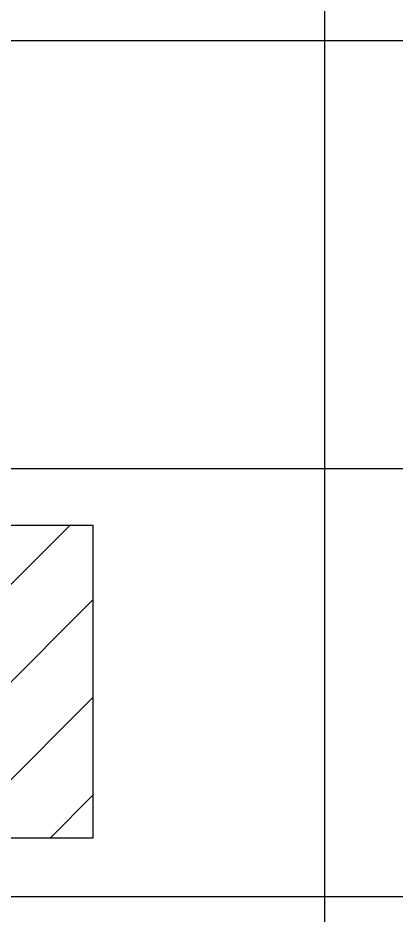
# Model space of a CAD drawing. Header units: metres. Extents: x 201400 to 215600, y 173235 to 1738400.
# Drawn here: x 213136.9 to 213276, y 1729615.8 to 1729945.8 of the extents above; entities that cross this region are included whole.
import ezdxf

# ---------------------------------------------------------------- set-up
doc = ezdxf.new("R2010")
doc.units = ezdxf.units.M
doc.layers.add('Names', color=1, linetype='Continuous')

msp = doc.modelspace()

# ---------------------------------------------------------------- hatches: boundary and pattern name
h = msp.add_hatch()
h.set_pattern_fill('ANSI31', color=41, scale=8)
h.set_pattern_definition([(45, (2800, -1960), (-17.96051224, 17.96051224), [])])
h.paths.add_polyline_path([(213164.51, 1729759.26), (213012.83, 1729759.26), (213012.83, 1729644.1), (213164.51, 1729644.1)])

# ---------------------------------------------------------------- linework, layer by layer
at = {"layer": 'Names', "color": 0, "ltscale": 50}
for points in [[(213249.75, 1731223.92), (213249.75, 1729307.78)], [(212933.15, 1729937.51), (215500, 1729937.51)], [(212933.15, 1729780.07), (215500, 1729780.07)], [(212933.15, 1729622.64), (215500, 1729622.64)]]:
    msp.add_lwpolyline(points, dxfattribs=at)
at = {"layer": 'Names', "color": 34, "linetype": 'Continuous', "ltscale": 50}
msp.add_lwpolyline([(213012.83, 1729759.26), (213164.51, 1729759.26), (213164.51, 1729644.1), (213012.83, 1729644.1)], close=True, dxfattribs=at)

doc.saveas('drawing.dxf')
